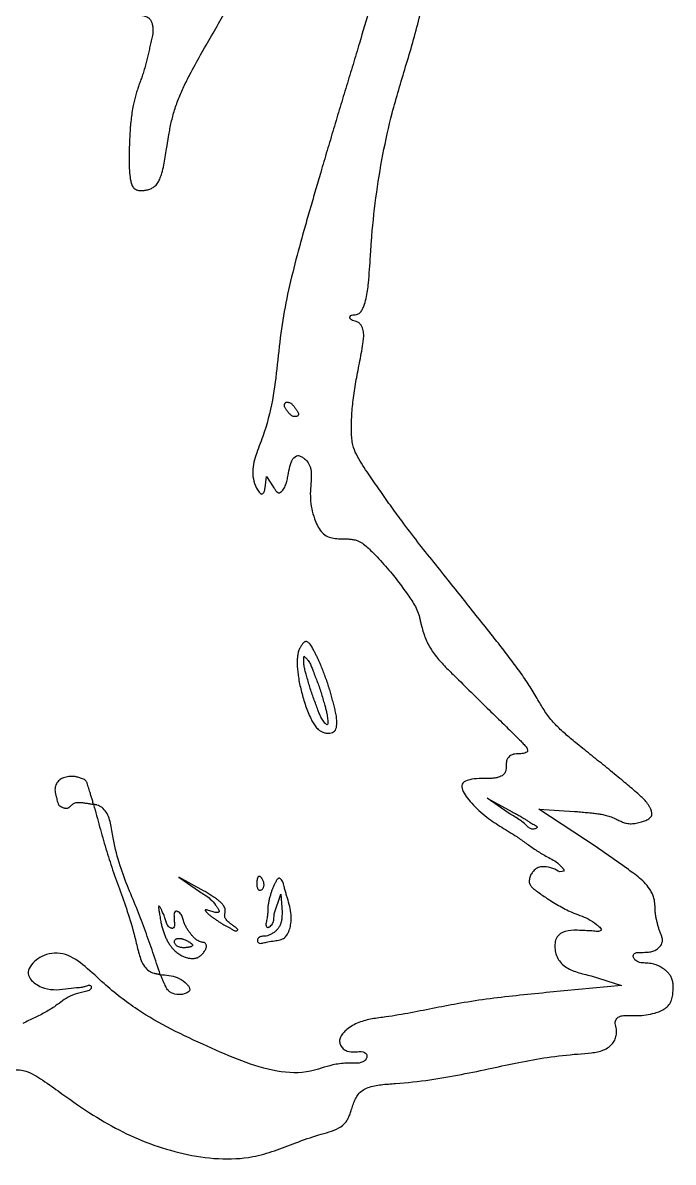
# Model space of a CAD drawing. Extents: x 10 to 124, y 24 to 139.
# Drawn here: x 102.04 to 124.21, y 65.67 to 104.52 of the extents above; entities that cross this region are included whole.
import ezdxf

# ---------------------------------------------------------------- set-up
doc = ezdxf.new("R2010")
doc.units = 0
doc.layers.add('Layer_1', color=7, linetype='CONTINUOUS')

msp = doc.modelspace()

# ---------------------------------------------------------------- linework, layer by layer
at = {"layer": 'Layer_1', "color": 7}
for p, q in [((111.03505, 91.58928), (111.03505, 91.589277)), ((110.295405, 88.668404), (110.341808, 89.05311)), ((110.341808, 89.05311), (110.599028, 88.668404)), ((111.713464, 83.428043), (111.713464, 83.428043)), ((111.626071, 82.919458), (111.626071, 82.919458)), ((103.645033, 78.824216), (103.645033, 78.824202)), ((103.357629, 77.781357), (103.357629, 77.781922)), ((104.448678, 77.870559), (104.448678, 77.870551)), ((117.871471, 78.082277), (118.721519, 77.615586)), ((118.621062, 77.552972), (117.871471, 78.082277)), ((121.614915, 76.393453), (119.631926, 77.702524)), ((119.631926, 77.702524), (120.840096, 77.630453)), ((107.361025, 75.386643), (108.056553, 74.892926)), ((108.220527, 74.914547), (107.361025, 75.386643)), ((110.101253, 75.416372), (110.101253, 75.416372)), ((110.773839, 75.357362), (110.773808, 75.357362)), ((110.607136, 74.135224), (110.834624, 74.809134)), ((110.834624, 74.809134), (110.875617, 74.192885)), ((106.671347, 74.407758), (106.671347, 74.407763)), ((107.39571, 73.299146), (107.39571, 73.299146)), ((110.375141, 73.380683), (110.376552, 73.380683)), ((106.724021, 72.067102), (106.724021, 72.067102)), ((121.414898, 72.020702), (122.449635, 71.687804)), ((122.449635, 71.687804), (120.008069, 71.461665))]:
    msp.add_line(p, q, dxfattribs=at)
for points, knots in [([(89.338026, 108.761331), (89.325561, 108.721112), (89.301369, 108.643051), (89.27985, 108.525388), (89.294165, 108.421522), (89.339892, 108.345008), (89.393496, 108.289578), (89.473763, 108.23461), (89.587217, 108.200089), (89.724023, 108.195944), (89.851814, 108.206253), (89.970612, 108.214913), (90.080497, 108.224642), (90.182139, 108.237761), (90.275095, 108.254599), (90.356039, 108.27973), (90.418996, 108.317158), (90.460176, 108.362014), (90.488918, 108.403664), (90.627682, 108.637036), (90.86054, 109.065597), (91.181678, 109.684529), (91.584499, 110.395291), (92.157728, 111.153905), (92.868762, 112.013301), (93.442725, 112.84145), (93.851376, 113.598512), (94.227017, 114.157604), (94.658198, 114.3673), (94.89077, 114.367755), (94.941631, 114.372727), (94.984342, 114.388448), (95.015199, 114.411517), (95.035447, 114.434481), (95.048377, 114.463507), (95.041965, 114.497307), (95.02179, 114.528604), (94.996418, 114.559384), (94.971005, 114.590148), (94.950724, 114.621401), (94.944209, 114.655148), (94.957045, 114.684083), (94.977082, 114.707012), (95.007513, 114.730186), (95.049447, 114.746902), (95.100179, 114.752443), (95.150863, 114.7517), (95.201468, 114.751121), (95.251952, 114.756836), (95.293561, 114.77441), (95.323259, 114.798758), (95.342481, 114.822851), (95.353798, 114.853816), (95.342997, 114.888598), (95.32074, 114.920093), (95.270425, 114.98328), (95.26455, 115.134578), (95.398831, 115.2829), (95.622189, 115.492463), (95.892744, 115.778028), (96.165943, 116.141695), (96.449581, 116.539056), (96.809365, 116.963154), (97.244412, 117.425298), (98.065462, 118.25974), (99.230698, 119.471245), (100.713923, 121.073633), (102.03263, 122.555542), (103.207725, 123.920917), (104.24035, 125.173098), (105.244757, 126.463491), (106.20738, 127.796537), (107.140607, 129.16025), (107.925154, 130.342132), (108.578445, 131.331226), (109.108647, 132.122805), (109.59603, 132.827993), (110.040828, 133.445858), (110.442877, 133.974903), (110.833363, 134.451816), (111.211905, 134.876434), (111.574686, 135.253815), (111.942411, 135.608664), (112.311655, 135.940877), (112.674873, 136.248766), (113.015239, 136.521447), (113.334662, 136.76408), (113.647618, 136.987412), (113.932401, 137.178513), (114.180625, 137.339142), (114.361599, 137.43473), (114.593474, 137.507369), (114.785393, 137.210917), (114.768742, 136.818976), (114.764912, 136.114475), (114.782518, 135.241036), (114.920959, 134.250499), (115.102673, 133.214224), (115.228738, 132.012531), (115.319901, 130.620357), (115.425438, 128.480967), (115.591676, 125.657219), (115.771943, 122.164155), (115.84032, 119.001233), (115.777058, 116.139597), (115.600969, 113.577861), (115.282267, 111.057602), (114.800685, 108.597257), (114.202522, 106.197772), (113.677678, 104.3713), (113.294008, 103.099587), (113.073449, 102.375851), (112.85152, 101.646029), (112.630759, 100.909365), (112.410632, 100.166272), (112.206309, 99.470798), (112.016845, 98.823024), (111.842579, 98.222098), (111.616171, 97.431019), (111.342552, 96.449528), (111.055348, 95.274069), (110.834665, 94.082487), (110.715527, 92.871667), (110.568665, 91.636457), (110.304646, 90.59553), (109.971842, 89.793105), (109.809892, 89.134618), (109.96971, 88.678456), (110.12125, 88.486449), (110.147142, 88.460751), (110.178867, 88.448782), (110.208002, 88.460533), (110.23131, 88.480519), (110.257328, 88.512573), (110.279205, 88.55731), (110.290792, 88.61297), (110.293868, 88.649941), (110.295405, 88.668413)], [0, 0, 0, 0, 0.126321, 0.245172, 0.356709, 0.431287, 0.508859, 0.586573, 0.720881, 0.857364, 0.995255, 1.105469, 1.214713, 1.326147, 1.412843, 1.497849, 1.57942, 1.628737, 1.67939, 1.731039, 2.443148, 3.14197, 3.82347, 4.890973, 5.987271, 7.172317, 7.90208, 8.573386, 9.16968, 9.220404, 9.270992, 9.322353, 9.35447, 9.385638, 9.413698, 9.446322, 9.48357, 9.524756, 9.565992, 9.603285, 9.635901, 9.663793, 9.694798, 9.72677, 9.777721, 9.827865, 9.878932, 9.929781, 9.979702, 10.030329, 10.062645, 10.094, 10.12224, 10.157457, 10.19739, 10.238421, 10.398398, 10.592142, 10.816564, 11.326153, 11.764748, 12.181294, 12.790237, 13.431135, 14.085279, 16.302078, 18.473667, 20.635299, 22.252807, 23.877667, 25.503968, 27.15754, 28.809618, 30.461077, 31.413225, 32.365724, 33.319249, 33.984746, 34.64952, 35.312384, 35.833308, 36.355678, 36.882445, 37.366, 37.845513, 38.310743, 38.674121, 39.04901, 39.463023, 39.70629, 39.928086, 40.096404, 40.358355, 40.786629, 41.29944, 42.45965, 43.40943, 44.294498, 45.616416, 47.03084, 48.480125, 52.042152, 55.516833, 58.972884, 61.53033, 64.101334, 66.672964, 69.145803, 71.617723, 74.089585, 74.846196, 75.602727, 76.359373, 77.134652, 77.909814, 78.684407, 79.309251, 79.934554, 80.561451, 81.777794, 82.99106, 84.190762, 85.409307, 86.639425, 87.922462, 88.607816, 89.254871, 89.910344, 89.951729, 89.988639, 90.019325, 90.046394, 90.077906, 90.111269, 90.169563, 90.225251, 90.280851, 90.280851, 90.280851, 90.280851]), ([(105.680756, 106.219759), (105.635871, 106.146268), (105.546455, 105.999861), (105.43312, 105.76708), (105.375427, 105.543223), (105.368865, 105.343147), (105.395095, 105.178882), (105.4662, 105.025036), (105.600805, 104.911259), (105.772054, 104.840683), (105.942634, 104.801701), (106.099181, 104.778386), (106.231251, 104.749026), (106.340057, 104.689514), (106.406218, 104.597681), (106.445309, 104.498765), (106.47411, 104.362485), (106.475815, 104.192594), (106.44123, 103.998034), (106.393042, 103.811531), (106.350174, 103.627233), (106.309646, 103.446115), (106.267106, 103.262164), (106.219498, 103.076052), (106.165819, 102.888187), (106.109403, 102.7123), (106.050757, 102.548501), (105.994534, 102.395204), (105.938365, 102.234644), (105.886669, 102.065425), (105.840158, 101.887731), (105.795715, 101.686325), (105.756349, 101.460798), (105.723902, 101.210976), (105.699789, 100.954062), (105.682565, 100.690889), (105.67067, 100.423334), (105.662152, 100.147116), (105.655185, 99.860477), (105.661505, 99.555723), (105.686191, 99.299797), (105.719044, 99.097593), (105.760437, 98.961823), (105.839137, 98.854379), (105.954829, 98.807566), (106.075914, 98.797479), (106.204073, 98.809209), (106.331232, 98.837577), (106.450223, 98.886478), (106.562802, 98.965016), (106.654651, 99.084065), (106.723649, 99.232774), (106.787251, 99.429464), (106.846209, 99.667713), (106.8963, 99.945413), (106.944873, 100.271984), (107.002853, 100.648833), (107.082727, 101.074266), (107.190328, 101.503223), (107.339504, 101.928653), (107.522761, 102.349769), (107.772429, 102.850598), (108.091216, 103.428062), (108.473739, 104.083701), (108.909511, 104.839548), (109.366311, 105.714281), (109.832027, 106.712314), (110.277428, 107.775774), (110.700175, 108.902888), (111.090757, 110.093105), (111.421305, 111.271563), (111.692777, 112.437184), (111.921513, 113.589969), (112.170808, 115.007964), (112.441108, 116.682865), (112.674292, 118.587884), (112.782158, 120.393694), (112.710473, 122.11749), (112.746065, 123.902108), (113.105856, 125.463986), (113.511615, 126.700627), (113.788204, 127.538168), (113.481718, 128.095366), (113.243538, 128.177212), (113.190118, 128.192043), (113.127181, 128.204001), (113.055309, 128.209584), (112.975433, 128.208303), (112.892489, 128.202709), (112.806263, 128.195945), (112.717028, 128.184057), (112.620855, 128.161445), (112.520999, 128.120857), (112.423242, 128.059225), (112.33035, 127.970231), (112.260141, 127.844793), (112.217207, 127.692655), (112.187827, 127.498855), (112.16692, 127.268672), (112.156313, 127.004243), (112.150768, 126.731727), (112.141448, 126.448967), (112.127544, 126.155447), (112.107704, 125.841948), (112.080181, 125.509382), (112.043817, 125.158201), (112.001141, 124.813429), (111.952739, 124.474905), (111.901126, 124.142277), (111.842847, 123.779773), (111.78017, 123.387106), (111.714401, 122.964105), (111.643467, 122.48646), (111.570566, 121.953689), (111.496616, 121.365725), (111.426233, 120.765061), (111.358271, 120.151899), (111.291192, 119.526464), (111.199159, 118.66314), (111.077855, 117.562308), (110.913209, 116.225159), (110.730527, 114.958126), (110.525977, 113.762932), (110.29736, 112.642511), (110.031695, 111.561591), (109.724571, 110.522335), (109.397309, 109.516015), (109.124388, 108.702038), (108.919355, 108.078172), (108.769446, 107.654906), (108.615958, 107.282476), (108.455761, 106.961325), (108.32708, 106.660707), (108.264781, 106.394695), (108.246218, 106.186001), (108.222702, 106.05241), (108.162018, 105.97011), (108.107983, 105.944763), (108.079834, 105.935095), (108.03623, 105.923857), (107.977485, 105.913776), (107.904097, 105.907855), (107.821798, 105.905795), (107.730045, 105.905821), (107.627484, 105.904928), (107.514156, 105.898811), (107.393049, 105.882845), (107.26506, 105.878037), (107.164318, 105.91402), (107.10812, 105.970554), (107.077212, 106.019155), (107.052258, 106.09103), (107.072029, 106.190818), (107.139491, 106.290654), (107.216003, 106.389161), (107.279211, 106.496023), (107.327744, 106.606268), (107.368459, 106.721899), (107.406756, 106.842931), (107.442725, 106.969791), (107.474116, 107.093595), (107.501374, 107.213626), (107.518521, 107.33127), (107.519697, 107.475912), (107.481742, 107.643476), (107.39453, 107.81553), (107.250807, 107.967471), (107.02992, 108.039432), (106.777852, 108.02721), (106.4709, 107.963206), (106.122379, 107.860824), (105.747556, 107.71002), (105.443648, 107.556582), (105.195444, 107.414127), (104.981578, 107.300365), (104.794718, 107.222752), (104.644607, 107.17606), (104.543722, 107.159103), (104.444519, 107.175512), (104.374183, 107.247817), (104.324541, 107.337621), (104.277282, 107.429991), (104.220833, 107.511291), (104.158146, 107.578757), (104.083398, 107.639644), (103.995632, 107.692504), (103.896261, 107.737233), (103.789439, 107.774221), (103.677019, 107.804756), (103.558626, 107.823932), (103.436491, 107.826283), (103.314856, 107.808294), (103.189711, 107.798545), (103.093244, 107.827496), (103.036554, 107.868305), (103.009186, 107.895613), (102.982694, 107.936683), (103.014557, 108.003717), (103.090123, 108.047061), (103.201972, 108.116337), (103.321426, 108.224283), (103.402654, 108.38606), (103.415468, 108.559968), (103.359236, 108.728693), (103.254763, 108.880311), (103.102723, 109.025383), (102.901683, 109.143965), (102.662294, 109.226872), (102.455511, 109.275523), (102.286576, 109.313165), (102.156118, 109.343549), (102.031561, 109.376164), (101.913518, 109.412292), (101.804385, 109.455944), (101.713078, 109.507714), (101.641217, 109.56517), (101.581699, 109.618133), (101.4898, 109.69669), (101.349079, 109.781019), (101.156371, 109.852362), (100.920563, 109.905894), (100.644686, 109.935404), (100.331748, 109.936462), (100.035548, 109.920661), (99.75585, 109.902662), (99.49509, 109.853717), (99.309847, 109.766613), (99.199767, 109.683501), (99.137181, 109.64488), (99.076154, 109.633125), (99.029023, 109.642751), (98.996664, 109.657101), (98.963335, 109.683771), (98.948961, 109.736092), (98.957652, 109.798026), (98.974256, 109.897879), (98.950806, 110.03731), (98.855953, 110.178782), (98.700644, 110.298237), (98.4679, 110.332974), (98.212015, 110.260131), (97.925987, 110.124252), (97.615378, 109.94896), (97.291304, 109.736764), (97.085706, 109.591232), (96.984368, 109.519501)], [0, 0, 0, 0, 0.258317, 0.514612, 0.774135, 0.944711, 1.11198, 1.269676, 1.441846, 1.626098, 1.821159, 1.965469, 2.101023, 2.226145, 2.32653, 2.43372, 2.543595, 2.742804, 2.938652, 3.134961, 3.320713, 3.506254, 3.691766, 3.887105, 4.082498, 4.277837, 4.441116, 4.604402, 4.767696, 4.951352, 5.135048, 5.318597, 5.569959, 5.82158, 6.074168, 6.343961, 6.612709, 6.877584, 7.17301, 7.472823, 7.79144, 7.943554, 8.086779, 8.215197, 8.326539, 8.449037, 8.577601, 8.711256, 8.838579, 8.961228, 9.118625, 9.28291, 9.451146, 9.73815, 10.01853, 10.297373, 10.728648, 11.162315, 11.595584, 12.053999, 12.513004, 12.972547, 13.732361, 14.491319, 15.249823, 16.349561, 17.450518, 18.552921, 19.807672, 21.060872, 22.309802, 23.478175, 24.650409, 25.835134, 27.79735, 29.739273, 31.591827, 33.215028, 34.914582, 36.932588, 37.974749, 38.85509, 39.497668, 39.552084, 39.607896, 39.663991, 39.743971, 39.823664, 39.903461, 39.993346, 40.083113, 40.173279, 40.289044, 40.404723, 40.518129, 40.671411, 40.829183, 40.990265, 41.258937, 41.522172, 41.784028, 42.076664, 42.370877, 42.665547, 43.018996, 43.371909, 43.724652, 44.061135, 44.397769, 44.734467, 45.162612, 45.59068, 46.018711, 46.611245, 47.203841, 47.796475, 48.42555, 49.054583, 49.68354, 51.0302, 52.377029, 53.725106, 54.870213, 56.014273, 57.154945, 58.208261, 59.264541, 60.329421, 60.783826, 61.234566, 61.676381, 61.990991, 62.311254, 62.655538, 62.803981, 62.940451, 63.059811, 63.088606, 63.118559, 63.149036, 63.223597, 63.297021, 63.369734, 63.470519, 63.572277, 63.677434, 63.810651, 63.938972, 64.059303, 64.116877, 64.175272, 64.231169, 64.341158, 64.463112, 64.591292, 64.715365, 64.834314, 64.952116, 65.082988, 65.215114, 65.34763, 65.466129, 65.58427, 65.70361, 65.898258, 66.093008, 66.277286, 66.510169, 66.762236, 67.027947, 67.449854, 67.850221, 68.238335, 68.470094, 68.708818, 68.964583, 69.07582, 69.179667, 69.270582, 69.363569, 69.469252, 69.579652, 69.67419, 69.765217, 69.85502, 69.962544, 70.071576, 70.181371, 70.301402, 70.420635, 70.540385, 70.665943, 70.789551, 70.914437, 70.95717, 70.997594, 71.031504, 71.095223, 71.186917, 71.294013, 71.489573, 71.661437, 71.823878, 71.999333, 72.183998, 72.371624, 72.625749, 72.877179, 73.129011, 73.262809, 73.396444, 73.530829, 73.649024, 73.766576, 73.882865, 73.962258, 74.042124, 74.121951, 74.324719, 74.529872, 74.736168, 75.048734, 75.36002, 75.674037, 75.938568, 76.200574, 76.466001, 76.541857, 76.614725, 76.685096, 76.721393, 76.757517, 76.790813, 76.845867, 76.909499, 76.978357, 77.149211, 77.316903, 77.479182, 77.723928, 77.987984, 78.267576, 78.673551, 79.056752, 79.429207, 79.429207, 79.429207, 79.429207]), ([(120.840096, 77.630453), (120.910193, 77.624356), (121.050498, 77.612153), (121.261151, 77.592783), (121.457495, 77.572763), (121.639201, 77.551816), (121.805015, 77.525329), (121.942757, 77.492268), (122.052228, 77.455848), (122.135973, 77.42323), (122.236167, 77.379538), (122.351559, 77.323912), (122.483983, 77.264709), (122.626713, 77.218526), (122.783874, 77.204754), (122.9532, 77.224875), (123.118104, 77.267174), (123.273703, 77.319173), (123.404046, 77.384331), (123.484288, 77.484919), (123.482738, 77.590361), (123.45587, 77.679883), (123.40057, 77.79723), (123.313005, 77.930799), (123.187313, 78.06874), (123.033195, 78.209761), (122.856338, 78.365168), (122.655961, 78.535349), (122.353884, 78.786411), (121.950288, 79.116208), (121.444149, 79.524555), (120.985123, 79.894613), (120.574903, 80.228512), (120.23045, 80.542702), (119.975568, 80.833958), (119.804382, 81.088174), (119.686371, 81.283781), (119.56608, 81.491327), (119.43695, 81.706418), (119.298116, 81.928167), (119.091799, 82.242892), (118.806771, 82.643407), (118.437788, 83.125013), (118.015966, 83.656351), (117.550219, 84.243956), (117.03964, 84.88735), (116.514984, 85.545684), (115.975233, 86.217911), (115.428735, 86.908771), (114.942579, 87.547132), (114.518518, 88.135174), (114.145359, 88.669513), (113.831768, 89.125873), (113.575134, 89.49961), (113.400185, 89.800683), (113.291848, 90.08481), (113.250581, 90.34033), (113.238969, 90.557461), (113.24092, 90.801852), (113.249326, 91.071589), (113.267665, 91.365845), (113.296832, 91.664788), (113.338624, 91.968541), (113.390329, 92.276737), (113.44927, 92.591259), (113.512595, 92.912928), (113.576027, 93.245188), (113.62413, 93.528826), (113.657568, 93.762029), (113.663127, 93.942741), (113.631931, 94.095564), (113.573505, 94.211294), (113.502577, 94.29269), (113.411901, 94.343101), (113.320135, 94.363138), (113.241049, 94.380396), (113.193984, 94.425616), (113.187774, 94.46533), (113.188531, 94.489426), (113.197199, 94.527234), (113.250305, 94.563238), (113.328118, 94.56626), (113.426804, 94.572206), (113.533041, 94.626879), (113.608093, 94.735559), (113.678104, 94.901471), (113.744616, 95.118994), (113.792726, 95.384955), (113.828088, 95.714697), (113.859586, 96.11277), (113.888993, 96.581637), (113.941526, 97.398875), (114.06123, 98.554988), (114.29711, 100.020222), (114.628308, 101.515514), (115.096766, 103.049671), (115.606805, 104.767503), (115.898405, 106.367605), (116.070096, 107.731372), (116.21523, 108.680105), (116.767155, 109.201682), (117.181824, 109.164311), (117.431337, 109.112934), (117.701813, 109.039979), (117.984443, 108.970775), (118.271984, 108.890913), (118.504402, 108.802806), (118.684008, 108.711043), (118.819219, 108.631949), (118.951739, 108.546962), (119.082074, 108.458543), (119.212193, 108.370361), (119.424943, 108.234487), (119.737988, 108.077928), (120.154927, 107.917973), (120.681485, 107.740139), (121.30549, 107.516473), (122.024781, 107.245678), (122.501912, 107.061689), (122.740208, 106.969798)], [0, 0, 0, 0, 0.211083, 0.422504, 0.634616, 0.80317, 0.971172, 1.138114, 1.227393, 1.3171, 1.407645, 1.555239, 1.701366, 1.842721, 2.00315, 2.170138, 2.35194, 2.513168, 2.661663, 2.786746, 2.871282, 2.966425, 3.066612, 3.259349, 3.443054, 3.624977, 3.885873, 4.149361, 4.413618, 5.064234, 5.712954, 6.364578, 6.833151, 7.299553, 7.762013, 7.989615, 8.218222, 8.447277, 8.709274, 8.970803, 9.232101, 9.838149, 10.444972, 11.052063, 11.873391, 12.69438, 13.516166, 14.398859, 15.280684, 16.15876, 16.805783, 17.455537, 18.113916, 18.467041, 18.815403, 19.156795, 19.371591, 19.589326, 19.808486, 20.104622, 20.398857, 20.692799, 21.005495, 21.318494, 21.630226, 21.965453, 22.302036, 22.644959, 22.828491, 23.008546, 23.185099, 23.289422, 23.394616, 23.504254, 23.593472, 23.675999, 23.745671, 23.76975, 23.794604, 23.818061, 23.883446, 23.964705, 24.051706, 24.178404, 24.30585, 24.439549, 24.718755, 24.985792, 25.249282, 25.713362, 26.183674, 26.658632, 28.170129, 29.668227, 31.109021, 32.760454, 34.478995, 36.482674, 37.625183, 38.613513, 39.335374, 39.570935, 39.832528, 40.103342, 40.409931, 40.705868, 40.998167, 41.153545, 41.310443, 41.467937, 41.625746, 41.782923, 41.939493, 42.382811, 42.829525, 43.278531, 44.050083, 44.818016, 45.584213, 45.584213, 45.584213, 45.584213]), ([(111.03505, 91.589277), (111.045851, 91.58813), (111.067349, 91.585847), (111.099227, 91.580605), (111.13378, 91.570631), (111.169082, 91.551851), (111.203587, 91.525289), (111.236562, 91.493461), (111.268427, 91.457307), (111.30019, 91.415664), (111.341606, 91.358546), (111.390502, 91.28808), (111.438335, 91.211558), (111.43539, 91.132723), (111.391148, 91.105817), (111.353285, 91.094323), (111.290065, 91.087779), (111.204633, 91.116135), (111.126253, 91.193014), (111.071619, 91.263621), (111.027576, 91.316815), (110.998733, 91.354603), (110.976218, 91.392142), (110.960778, 91.429363), (110.952697, 91.465426), (110.953517, 91.500443), (110.963091, 91.531725), (110.978598, 91.55761), (110.994316, 91.572492), (111.005117, 91.578632), (111.008586, 91.580558), (111.012159, 91.582316), (111.015798, 91.583922), (111.019509, 91.585334), (111.023297, 91.586564), (111.027165, 91.587593), (111.031087, 91.588502), (111.033717, 91.589066), (111.035033, 91.589348)], [0, 0, 0, 0, 0.032583, 0.064852, 0.096819, 0.140028, 0.183859, 0.227103, 0.277333, 0.328286, 0.384156, 0.489029, 0.585327, 0.655437, 0.690958, 0.732116, 0.774733, 0.879694, 0.988013, 1.099673, 1.14803, 1.195136, 1.242188, 1.278889, 1.315608, 1.352299, 1.382582, 1.412724, 1.442076, 1.44601, 1.44999, 1.453975, 1.457953, 1.461917, 1.465883, 1.469894, 1.473922, 1.477961, 1.477961, 1.477961, 1.477961]), ([(110.599028, 88.668404), (110.617644, 88.638367), (110.651927, 88.58305), (110.702858, 88.512638), (110.773724, 88.478805), (110.832837, 88.512381), (110.877776, 88.558851), (110.940743, 88.643441), (111.005954, 88.764125), (111.05087, 88.9292), (111.084705, 89.139012), (111.138353, 89.385792), (111.20648, 89.635267), (111.379465, 89.786375), (111.524515, 89.739738), (111.624036, 89.675771), (111.763873, 89.544188), (111.87521, 89.299429), (111.875378, 88.971266), (111.838046, 88.638594), (111.834256, 88.295102), (111.87921, 87.947531), (111.965945, 87.642842), (112.073882, 87.38139), (112.199431, 87.174907), (112.369476, 87.017523), (112.580605, 86.947436), (112.7978, 86.92723), (112.994032, 86.925059), (113.162997, 86.919457), (113.300704, 86.904845), (113.45564, 86.866766), (113.618704, 86.779045), (113.781435, 86.645724), (113.965331, 86.463764), (114.175979, 86.246578), (114.407771, 85.991966), (114.618176, 85.743061), (114.809599, 85.498593), (114.986269, 85.260295), (115.148325, 85.033153), (115.297448, 84.819945), (115.422574, 84.615339), (115.507997, 84.428827), (115.556489, 84.265857), (115.587994, 84.132945), (115.624898, 83.968163), (115.676743, 83.7744), (115.751547, 83.555594), (115.876494, 83.272282), (116.091707, 82.943677), (116.408667, 82.58798), (116.825852, 82.179792), (117.313235, 81.701446), (117.855549, 81.168937), (118.275421, 80.756992), (118.582932, 80.456728), (118.803195, 80.238321), (118.997562, 80.046485), (119.150047, 79.885428), (119.238206, 79.789336), (119.256782, 79.672614), (119.180082, 79.628308), (119.105672, 79.606986), (119.012721, 79.593039), (118.915352, 79.589691), (118.816415, 79.587106), (118.729622, 79.568979), (118.657856, 79.53234), (118.600622, 79.48729), (118.552963, 79.428252), (118.525728, 79.354114), (118.516155, 79.272046), (118.514762, 79.185529), (118.513021, 79.096868), (118.502162, 79.009205), (118.470362, 78.929005), (118.410321, 78.86848), (118.337327, 78.82495), (118.242377, 78.787306), (118.127127, 78.761835), (117.99108, 78.753915), (117.785071, 78.755463), (117.512146, 78.746318), (117.227161, 78.719184), (116.971062, 78.583377), (117.022205, 78.330714), (117.157013, 78.12962), (117.424202, 77.802182), (117.8209, 77.435735), (118.358649, 77.086896), (118.820113, 76.813835), (119.198072, 76.543917), (119.520406, 76.314187), (119.812211, 76.130324), (120.070808, 76.000683), (120.276728, 75.876637), (120.399506, 75.754498), (120.460912, 75.670117), (120.475494, 75.645655), (120.50562, 75.602821), (120.333167, 75.536835), (120.174584, 75.683789), (119.918682, 75.737477), (119.696078, 75.753832), (119.528475, 75.686438), (119.417636, 75.572153), (119.341498, 75.443913), (119.298231, 75.313158), (119.299665, 75.181461), (119.361926, 75.073511), (119.449266, 74.989885), (119.572804, 74.896625), (119.721139, 74.789147), (119.894318, 74.670823), (120.083835, 74.549219), (120.292876, 74.423495), (120.521593, 74.298992), (120.767134, 74.182962), (121.03443, 74.086238), (121.326228, 73.963638), (121.5345, 73.826639), (121.673013, 73.710051), (121.725287, 73.656548), (121.781406, 73.585023), (121.664687, 73.52251), (121.527765, 73.548512), (121.230116, 73.561114), (120.867632, 73.587006), (120.450496, 73.552671), (120.206948, 73.328634), (120.168326, 73.083156), (120.180959, 72.873319), (120.257673, 72.593743), (120.512842, 72.303917), (120.945559, 72.131168), (121.253869, 72.058603), (121.414898, 72.020702)], [0, 0, 0, 0, 0.105919, 0.195066, 0.261204, 0.315755, 0.383754, 0.457211, 0.630629, 0.791873, 0.967659, 1.268596, 1.54744, 1.748052, 1.85296, 1.976378, 2.105311, 2.423655, 2.746255, 3.078775, 3.429725, 3.773355, 4.126539, 4.376926, 4.620105, 4.847548, 5.054415, 5.274138, 5.500764, 5.643061, 5.781186, 5.915608, 6.119099, 6.329965, 6.545189, 6.89491, 7.237629, 7.577915, 7.872412, 8.168966, 8.467768, 8.709506, 8.949385, 9.186529, 9.322195, 9.458852, 9.596284, 9.828787, 10.060198, 10.289365, 10.756175, 11.230683, 11.716548, 12.506953, 13.279473, 13.996683, 14.271531, 14.568942, 14.926933, 15.091972, 15.231781, 15.323644, 15.38794, 15.471195, 15.561367, 15.667154, 15.763883, 15.858051, 15.930112, 16.003661, 16.07529, 16.154748, 16.236776, 16.322233, 16.414325, 16.502742, 16.586308, 16.667586, 16.75334, 16.839953, 16.97305, 17.105398, 17.247782, 17.592177, 17.91477, 18.139181, 18.325919, 18.587048, 18.883037, 19.584287, 20.199651, 20.801854, 21.192621, 21.592079, 21.989765, 22.22505, 22.460336, 22.707242, 22.739859, 22.770401, 22.79623, 22.877505, 23.135081, 23.439748, 23.634703, 23.798171, 23.961981, 24.103639, 24.243034, 24.371506, 24.484495, 24.606167, 24.732863, 24.948602, 25.155743, 25.361968, 25.624073, 25.887345, 26.143031, 26.437633, 26.74051, 27.088347, 27.186924, 27.273135, 27.331017, 27.407085, 27.568071, 27.7738, 28.284395, 28.675869, 28.988462, 29.184463, 29.401548, 29.618178, 30.043622, 30.498112, 30.995025, 30.995025, 30.995025, 30.995025]), ([(111.713464, 83.428043), (111.705032, 83.426507), (111.688352, 83.423468), (111.663987, 83.417364), (111.637156, 83.406478), (111.610796, 83.385579), (111.586461, 83.356184), (111.560978, 83.31929), (111.531767, 83.277952), (111.500659, 83.231585), (111.460677, 83.162717), (111.424357, 83.063524), (111.401057, 82.934495), (111.390129, 82.780517), (111.390402, 82.604513), (111.405371, 82.408209), (111.433254, 82.201224), (111.472428, 81.982821), (111.523911, 81.753613), (111.585547, 81.522964), (111.657163, 81.291204), (111.741237, 81.058423), (111.826968, 80.855379), (111.910117, 80.681697), (111.995261, 80.542354), (112.091738, 80.434256), (112.193714, 80.360068), (112.293318, 80.313848), (112.397574, 80.292009), (112.499011, 80.293689), (112.590072, 80.315468), (112.669601, 80.36428), (112.717005, 80.44599), (112.737322, 80.540562), (112.744616, 80.670178), (112.735423, 80.828578), (112.702527, 81.010642), (112.657982, 81.18981), (112.611921, 81.371625), (112.562843, 81.556367), (112.508547, 81.746505), (112.447331, 81.940752), (112.379406, 82.138962), (112.310305, 82.327591), (112.241283, 82.5071), (112.171327, 82.676656), (112.104549, 82.824112), (112.04194, 82.949878), (111.987215, 83.056561), (111.939352, 83.151075), (111.899426, 83.233394), (111.861672, 83.299469), (111.82136, 83.349459), (111.781481, 83.382796), (111.748076, 83.406067), (111.725038, 83.420693), (111.713464, 83.42804)], [0, 0, 0, 0, 0.02571, 0.050859, 0.075264, 0.111998, 0.150263, 0.189484, 0.246487, 0.302126, 0.356947, 0.485074, 0.616316, 0.749236, 0.947708, 1.143776, 1.339411, 1.574051, 1.80922, 2.04396, 2.290108, 2.536725, 2.786124, 2.951038, 3.114058, 3.274596, 3.381914, 3.490347, 3.60158, 3.698418, 3.792505, 3.879969, 3.969881, 4.066935, 4.168279, 4.35867, 4.541359, 4.722532, 4.91248, 5.104044, 5.295958, 5.505645, 5.714958, 5.924481, 6.108278, 6.291887, 6.474675, 6.593745, 6.713317, 6.834379, 6.911569, 6.987759, 7.062363, 7.10257, 7.14331, 7.184433, 7.184433, 7.184433, 7.184433]), ([(111.626071, 82.919458), (111.640092, 82.906801), (111.668053, 82.881559), (111.708635, 82.842518), (111.766077, 82.779682), (111.82792, 82.681897), (111.885315, 82.548613), (111.941083, 82.392555), (112.007776, 82.219824), (112.082793, 82.02893), (112.155002, 81.833535), (112.219545, 81.632608), (112.278366, 81.432692), (112.327745, 81.257427), (112.371985, 81.103838), (112.405291, 80.953926), (112.425265, 80.81819), (112.433215, 80.700298), (112.439284, 80.637221), (112.416347, 80.572584), (112.365711, 80.605988), (112.331464, 80.645771), (112.268281, 80.726351), (112.201942, 80.831958), (112.143112, 80.965067), (112.092503, 81.11247), (112.028798, 81.279868), (111.9549, 81.47145), (111.883143, 81.668314), (111.820634, 81.868187), (111.763692, 82.068985), (111.71247, 82.25208), (111.66342, 82.417061), (111.627273, 82.56617), (111.612492, 82.69008), (111.614425, 82.785494), (111.619318, 82.852462), (111.623814, 82.897099), (111.626066, 82.919458)], [0, 0, 0, 0, 0.056663, 0.113008, 0.168888, 0.311744, 0.457139, 0.603694, 0.808868, 1.012578, 1.219026, 1.433665, 1.645537, 1.844198, 1.979863, 2.125197, 2.303558, 2.394788, 2.471169, 2.512211, 2.54952, 2.61199, 2.68499, 2.849536, 2.988158, 3.119608, 3.317267, 3.525328, 3.735693, 3.945711, 4.153407, 4.361837, 4.516081, 4.66972, 4.821778, 4.888594, 4.955761, 5.023178, 5.023178, 5.023178, 5.023178]), ([(103.645033, 78.824202), (103.615264, 78.819827), (103.555994, 78.811115), (103.468273, 78.792604), (103.386479, 78.763926), (103.313634, 78.722338), (103.251113, 78.670425), (103.198892, 78.606816), (103.161063, 78.532926), (103.138003, 78.45318), (103.129153, 78.365596), (103.139999, 78.272581), (103.165046, 78.175222), (103.191854, 78.077014), (103.211018, 77.977972), (103.237553, 77.885292), (103.279922, 77.826332), (103.317481, 77.801921), (103.337207, 77.791291), (103.350787, 77.784686), (103.357629, 77.781357)], [0, 0, 0, 0, 0.090261, 0.179708, 0.268612, 0.349072, 0.430046, 0.511123, 0.594236, 0.677265, 0.758846, 0.856651, 0.956294, 1.060375, 1.1619, 1.25891, 1.348533, 1.370437, 1.392912, 1.415736, 1.415736, 1.415736, 1.415736]), ([(104.448678, 77.870565), (104.435611, 77.916202), (104.40953, 78.007292), (104.369746, 78.143243), (104.332723, 78.264446), (104.298271, 78.371284), (104.267767, 78.465427), (104.243598, 78.542591), (104.225845, 78.602177), (104.210919, 78.641515), (104.185726, 78.684359), (104.138205, 78.720629), (104.07434, 78.746001), (104.008366, 78.764999), (103.944809, 78.784761), (103.883869, 78.802372), (103.823888, 78.815348), (103.764067, 78.821642), (103.704779, 78.823891), (103.665004, 78.824112), (103.645033, 78.824222)], [0, 0, 0, 0, 0.142413, 0.28425, 0.424952, 0.522589, 0.621015, 0.72183, 0.765183, 0.807496, 0.847903, 0.912625, 0.981887, 1.053464, 1.11854, 1.181569, 1.243732, 1.302345, 1.361758, 1.42167, 1.42167, 1.42167, 1.42167]), ([(103.357629, 77.78182), (103.371324, 77.775478), (103.398658, 77.76282), (103.440966, 77.7466), (103.483938, 77.736659), (103.526652, 77.734859), (103.567132, 77.740707), (103.604341, 77.755352), (103.634795, 77.7797), (103.66084, 77.807887), (103.689668, 77.839957), (103.725775, 77.870902), (103.769335, 77.898191), (103.826735, 77.922966), (103.900162, 77.936891), (103.986696, 77.936832), (104.08694, 77.92679), (104.199922, 77.911845), (104.324879, 77.891957), (104.407506, 77.877662), (104.448678, 77.87054)], [0, 0, 0, 0, 0.045273, 0.090362, 0.135717, 0.176926, 0.217903, 0.257666, 0.295228, 0.333735, 0.372813, 0.424517, 0.475785, 0.526479, 0.611262, 0.69769, 0.785356, 0.913352, 1.039563, 1.164914, 1.164914, 1.164914, 1.164914]), ([(104.448678, 77.870551), (104.517011, 77.615852), (104.652706, 77.110073), (104.863997, 76.36308), (105.095858, 75.622765), (105.366757, 74.884507), (105.647131, 74.100716), (105.848655, 73.387354), (105.984853, 72.780829), (106.134766, 72.341745), (106.388809, 72.136602), (106.535845, 72.106967), (106.560533, 72.102425), (106.584824, 72.097932), (106.608479, 72.092918), (106.631517, 72.08768), (106.654549, 72.082367), (106.677653, 72.077201), (106.700827, 72.072128), (106.716289, 72.06878), (106.724021, 72.067105)], [0, 0, 0, 0, 0.791112, 1.570982, 2.328826, 3.117689, 3.929767, 4.826208, 5.336942, 5.79941, 6.199084, 6.22398, 6.249156, 6.274401, 6.298082, 6.32169, 6.34528, 6.36899, 6.392715, 6.416449, 6.416449, 6.416449, 6.416449]), ([(106.724021, 72.067102), (106.640664, 72.316531), (106.475103, 72.811937), (106.220603, 73.543473), (105.945778, 74.273539), (105.632628, 75.005814), (105.328889, 75.800561), (105.145351, 76.534562), (105.046249, 77.156169), (104.931242, 77.605601), (104.68815, 77.819856), (104.551146, 77.851148), (104.537734, 77.853956), (104.524601, 77.856486), (104.511789, 77.85876), (104.499352, 77.860993), (104.486811, 77.863256), (104.474158, 77.865558), (104.461419, 77.86805), (104.452925, 77.869715), (104.448678, 77.870548)], [0, 0, 0, 0, 0.788959, 1.567, 2.32358, 3.128519, 3.956195, 4.874097, 5.38856, 5.850848, 6.244972, 6.258604, 6.272326, 6.286081, 6.298726, 6.311363, 6.323988, 6.336957, 6.349944, 6.362927, 6.362927, 6.362927, 6.362927]), ([(118.721519, 77.615586), (118.771784, 77.588593), (118.870782, 77.535431), (119.014254, 77.455462), (119.136813, 77.381667), (119.240952, 77.310934), (119.341179, 77.244769), (119.433564, 77.193287), (119.510021, 77.152142), (119.554835, 77.128473), (119.579503, 77.087138), (119.551595, 77.059537), (119.520437, 77.042824), (119.458137, 77.020364), (119.361605, 77.026014), (119.264138, 77.095903), (119.153478, 77.205684), (119.002844, 77.326912), (118.812988, 77.446965), (118.684596, 77.51788), (118.621062, 77.552972)], [0, 0, 0, 0, 0.171158, 0.337101, 0.492758, 0.600077, 0.714819, 0.852648, 0.91805, 0.973501, 1.008751, 1.037172, 1.075918, 1.118322, 1.233442, 1.347888, 1.46945, 1.702878, 1.925127, 2.142839, 2.142839, 2.142839, 2.142839]), ([(98.302287, 65.666156), (98.330059, 65.704023), (98.385599, 65.779751), (98.470035, 65.892508), (98.558276, 66.005585), (98.65159, 66.117885), (98.750142, 66.22904), (98.847721, 66.332094), (98.943764, 66.427369), (99.037084, 66.516029), (99.217018, 66.682234), (99.485938, 66.923142), (99.846926, 67.233177), (100.188448, 67.515851), (100.509517, 67.773834), (100.802538, 68.024638), (101.03955, 68.259584), (101.220638, 68.470464), (101.365037, 68.625226), (101.610669, 68.827995), (102.119279, 68.830768), (102.669571, 68.506957), (103.394585, 67.983705), (104.265071, 67.365483), (105.302817, 66.747519), (106.372232, 66.275341), (107.506805, 65.932884), (108.68943, 65.750111), (109.751237, 65.794553), (110.62488, 66.050738), (111.358742, 66.337964), (111.978529, 66.56012), (112.475647, 66.693612), (112.804872, 66.814156), (113.031668, 66.98853), (113.137844, 67.173344), (113.19627, 67.319958), (113.248986, 67.483109), (113.304193, 67.655164), (113.37247, 67.826548), (113.502959, 68.050235), (113.814687, 68.243852), (114.264753, 68.319716), (114.973631, 68.362551), (115.890594, 68.461674), (116.982026, 68.652021), (117.990248, 68.866547), (118.961466, 69.0766), (119.938764, 69.25328), (120.765572, 69.346553), (121.410513, 69.385296), (121.833993, 69.461113), (122.119881, 69.656611), (122.237383, 69.870243), (122.282656, 70.033612), (122.281347, 70.182315), (122.250257, 70.299703), (122.227782, 70.390391), (122.230127, 70.475051), (122.264736, 70.540846), (122.309544, 70.589905), (122.375098, 70.636824), (122.464974, 70.667099), (122.57207, 70.674072), (122.745327, 70.666724), (122.983321, 70.662421), (123.286668, 70.683506), (123.548599, 70.737812), (123.766527, 70.813063), (123.934512, 70.901471), (124.072966, 71.026209), (124.156051, 71.190898), (124.196407, 71.371747), (124.209337, 71.546187), (124.209737, 71.706832), (124.192238, 71.849494), (124.148884, 71.977928), (124.078336, 72.085327), (123.994116, 72.174625), (123.885325, 72.26338), (123.751676, 72.347142), (123.58702, 72.413659), (123.401732, 72.450242), (123.207696, 72.457487), (123.013606, 72.477654), (122.894845, 72.566064), (122.858931, 72.641617), (122.848345, 72.67487), (122.836997, 72.736924), (122.934931, 72.826542), (123.099734, 72.819803), (123.277469, 72.824457), (123.444206, 72.838956), (123.584706, 72.883779), (123.686193, 72.951778), (123.760007, 73.023805), (123.810476, 73.091803), (123.847945, 73.178624), (123.845162, 73.285876), (123.80888, 73.398231), (123.762437, 73.509548), (123.72294, 73.622752), (123.690144, 73.735597), (123.660716, 73.851866), (123.632344, 73.972371), (123.608372, 74.098057), (123.593703, 74.220269), (123.590299, 74.33788), (123.588444, 74.449951), (123.578522, 74.576241), (123.544936, 74.714338), (123.484403, 74.859086), (123.383562, 75.031168), (123.226609, 75.216773), (123.011209, 75.403667), (122.729834, 75.611423), (122.394116, 75.852143), (122.004616, 76.124468), (121.744664, 76.3039), (121.614923, 76.393453)], [0, 0, 0, 0, 0.140879, 0.281735, 0.422588, 0.57113, 0.719685, 0.868172, 0.996809, 1.125493, 1.254315, 1.73165, 2.208529, 2.681787, 3.061562, 3.444165, 3.838414, 4.061366, 4.27725, 4.47513, 5.000009, 5.649722, 6.37599, 7.685459, 8.850463, 9.993084, 11.183682, 12.395842, 13.570316, 14.334461, 15.115788, 15.935912, 16.306997, 16.659747, 16.984685, 17.135708, 17.294027, 17.457738, 17.649993, 17.835922, 18.010957, 18.418534, 18.87785, 19.373133, 20.549545, 21.641914, 22.695488, 23.641805, 24.622841, 25.673992, 26.134369, 26.562939, 26.953329, 27.117142, 27.28608, 27.45723, 27.555351, 27.649749, 27.737725, 27.801322, 27.868337, 27.935725, 28.041163, 28.147587, 28.256158, 28.561444, 28.861258, 29.166516, 29.360905, 29.551361, 29.73299, 29.909692, 30.094886, 30.285991, 30.433517, 30.576336, 30.71545, 30.83581, 30.958859, 31.082392, 31.256239, 31.429977, 31.612213, 31.819186, 32.013803, 32.190464, 32.22723, 32.263256, 32.295776, 32.410348, 32.584643, 32.784742, 32.94552, 33.084752, 33.222142, 33.30768, 33.393298, 33.474981, 33.586426, 33.705419, 33.828255, 33.948263, 34.064853, 34.180694, 34.308042, 34.436205, 34.564389, 34.676779, 34.788982, 34.900724, 35.056112, 35.212942, 35.36988, 35.65287, 35.937251, 36.223801, 36.701935, 37.176591, 37.649534, 37.649534, 37.649534, 37.649534]), ([(110.101253, 75.416372), (110.096183, 75.414614), (110.086206, 75.411154), (110.071952, 75.404971), (110.056581, 75.394976), (110.043732, 75.377), (110.035181, 75.352917), (110.028486, 75.32265), (110.021959, 75.28782), (110.016407, 75.248896), (110.01212, 75.204845), (110.009912, 75.154752), (110.01333, 75.097632), (110.023566, 75.046805), (110.037976, 75.003813), (110.055704, 74.971057), (110.082189, 74.94795), (110.114446, 74.941468), (110.14581, 74.94511), (110.178707, 74.95745), (110.208898, 74.980753), (110.232474, 75.013668), (110.24904, 75.052095), (110.258845, 75.09438), (110.261316, 75.139171), (110.256785, 75.186057), (110.24501, 75.234135), (110.225824, 75.282173), (110.205855, 75.318125), (110.188868, 75.343413), (110.176917, 75.359512), (110.165269, 75.373766), (110.154179, 75.386279), (110.143386, 75.39657), (110.13242, 75.404404), (110.121558, 75.409562), (110.111498, 75.413198), (110.104658, 75.415326), (110.101222, 75.416394)], [0, 0, 0, 0, 0.016094, 0.031674, 0.046547, 0.070533, 0.096199, 0.122883, 0.163467, 0.202498, 0.240789, 0.296217, 0.352758, 0.412026, 0.451184, 0.488487, 0.522801, 0.552495, 0.584277, 0.616608, 0.656776, 0.696674, 0.736812, 0.781618, 0.826185, 0.870799, 0.922472, 0.974133, 1.025544, 1.045503, 1.0655, 1.085668, 1.100713, 1.115635, 1.13033, 1.140908, 1.151604, 1.162399, 1.162399, 1.162399, 1.162399]), ([(110.376524, 73.380683), (110.324454, 73.378061), (110.229441, 73.373277), (110.095289, 73.352908), (110.03576, 73.276395), (110.032601, 73.228878), (110.033296, 73.21076), (110.039225, 73.168628), (110.119127, 73.11542), (110.243454, 73.147989), (110.410413, 73.186122), (110.603208, 73.216347), (110.800505, 73.238376), (110.966326, 73.310331), (111.071155, 73.451861), (111.13921, 73.617661), (111.188731, 73.838197), (111.193687, 74.101347), (111.140487, 74.390539), (111.073089, 74.619416), (111.01855, 74.799333), (110.979867, 74.933823), (110.94991, 75.052491), (110.928151, 75.153572), (110.903605, 75.231722), (110.868624, 75.28777), (110.831625, 75.319687), (110.803391, 75.339153), (110.783701, 75.351256), (110.773772, 75.357359)], [0, 0, 0, 0, 0.15754, 0.287469, 0.392768, 0.411136, 0.429679, 0.447272, 0.537017, 0.665899, 0.820426, 1.055485, 1.248852, 1.416583, 1.578808, 1.762005, 1.952861, 2.25361, 2.544189, 2.831692, 2.96918, 3.10822, 3.251481, 3.336245, 3.41838, 3.496511, 3.529993, 3.56436, 3.599323, 3.599323, 3.599323, 3.599323]), ([(110.773808, 75.357362), (110.767581, 75.353651), (110.755185, 75.346262), (110.737204, 75.334417), (110.716913, 75.318212), (110.696873, 75.294833), (110.678036, 75.26472), (110.658776, 75.228606), (110.637046, 75.188114), (110.61348, 75.143192), (110.581845, 75.079363), (110.545802, 74.994348), (110.508073, 74.886668), (110.473169, 74.770716), (110.439822, 74.648115), (110.411558, 74.521461), (110.393357, 74.401956), (110.388658, 74.287321), (110.385732, 74.168012), (110.367989, 74.027937), (110.347851, 73.8778), (110.304426, 73.75118), (110.367091, 73.661914), (110.407369, 73.67552), (110.428297, 73.68393), (110.487449, 73.715772), (110.566347, 73.805065), (110.600306, 73.966627), (110.604777, 74.077364), (110.607114, 74.135227)], [0, 0, 0, 0, 0.021746, 0.043292, 0.064559, 0.099443, 0.134992, 0.17097, 0.222212, 0.272861, 0.323146, 0.435896, 0.549593, 0.665287, 0.799112, 0.930667, 1.054477, 1.161075, 1.274614, 1.412345, 1.584104, 1.729583, 1.806383, 1.826967, 1.850459, 1.875009, 2.027595, 2.186618, 2.36065, 2.36065, 2.36065, 2.36065]), ([(108.056553, 74.892926), (108.119794, 74.856795), (108.250596, 74.782066), (108.444423, 74.636309), (108.580625, 74.48367), (108.672237, 74.349479), (108.712365, 74.277991), (108.742349, 74.188213), (108.628896, 74.168898), (108.520894, 74.211507), (108.404673, 74.243536), (108.31725, 74.265714), (108.283065, 74.274846), (108.2442, 74.270526), (108.262591, 74.232581), (108.287828, 74.205581), (108.339904, 74.150743), (108.406561, 74.090652), (108.489761, 74.028561), (108.577037, 73.970886), (108.67142, 73.904474), (108.776709, 73.832313), (108.878997, 73.768687), (108.977768, 73.718204), (109.070257, 73.671467), (109.148681, 73.624173), (109.211137, 73.578767), (109.265521, 73.549422), (109.313798, 73.5511), (109.341343, 73.565008), (109.354316, 73.574592), (109.367389, 73.590119), (109.359277, 73.61912), (109.331816, 73.641304), (109.291741, 73.670627), (109.244602, 73.703373), (109.194049, 73.739569), (109.144781, 73.775793), (109.093478, 73.81514), (109.040512, 73.860842), (108.993235, 73.910102), (108.954219, 73.961852), (108.92648, 74.014869), (108.914386, 74.06944), (108.920852, 74.120749), (108.932374, 74.167781), (108.942554, 74.220312), (108.939029, 74.278737), (108.921342, 74.338988), (108.885383, 74.412968), (108.823345, 74.494338), (108.732832, 74.575105), (108.622558, 74.654821), (108.497889, 74.739156), (108.359451, 74.827903), (108.266764, 74.885701), (108.220516, 74.914541)], [0, 0, 0, 0, 0.218508, 0.45194, 0.722665, 0.833147, 0.928924, 0.99004, 1.058754, 1.192731, 1.362609, 1.415653, 1.457444, 1.479614, 1.504538, 1.550444, 1.605, 1.724522, 1.822636, 1.915232, 2.038555, 2.168747, 2.298207, 2.399543, 2.501356, 2.609186, 2.673438, 2.733707, 2.791205, 2.808777, 2.825586, 2.839909, 2.866325, 2.903073, 2.945442, 3.015391, 3.075209, 3.131974, 3.198841, 3.269132, 3.34165, 3.403253, 3.462998, 3.520057, 3.56758, 3.61661, 3.665648, 3.727413, 3.78999, 3.852952, 3.973314, 4.09399, 4.215731, 4.381327, 4.545509, 4.70902, 4.70902, 4.70902, 4.70902]), ([(106.671347, 74.407763), (106.670696, 74.399705), (106.669395, 74.383606), (106.667956, 74.359451), (106.667175, 74.323725), (106.670635, 74.276359), (106.679951, 74.217954), (106.693402, 74.147846), (106.707007, 74.065519), (106.721744, 73.971299), (106.740496, 73.862191), (106.76786, 73.738897), (106.806229, 73.602249), (106.851168, 73.469957), (106.901902, 73.34232), (106.959847, 73.220508), (107.022473, 73.112813), (107.088352, 73.0195), (107.155028, 72.939688), (107.241732, 72.852549), (107.353443, 72.764191), (107.495117, 72.684797), (107.634523, 72.636121), (107.764016, 72.612699), (107.878339, 72.611249), (107.991049, 72.636432), (108.092065, 72.697185), (108.177555, 72.782635), (108.234576, 72.863637), (108.27208, 72.929368), (108.291267, 72.977902), (108.297636, 73.025529), (108.291941, 73.068597), (108.279147, 73.104653), (108.256005, 73.136678), (108.219357, 73.155858), (108.177135, 73.165163), (108.124739, 73.173602), (108.065634, 73.191002), (108.003218, 73.220478), (107.936774, 73.263874), (107.868767, 73.324288), (107.800862, 73.401322), (107.734206, 73.488472), (107.665911, 73.582391), (107.60119, 73.686391), (107.545731, 73.805812), (107.509421, 73.940464), (107.461861, 74.081579), (107.38732, 74.170176), (107.323081, 74.209374), (107.290472, 74.223312), (107.244199, 74.235528), (107.186616, 74.174824), (107.192205, 74.068772), (107.197614, 73.94045), (107.205719, 73.810994), (107.216079, 73.698507), (107.15724, 73.635643), (107.112117, 73.64319), (107.082798, 73.652125), (107.021807, 73.680932), (106.949369, 73.763929), (106.910114, 73.900539), (106.881742, 74.019929), (106.84077, 74.113173), (106.803959, 74.184004), (106.773861, 74.246308), (106.753023, 74.300924), (106.733748, 74.343873), (106.712765, 74.373527), (106.694277, 74.390206), (106.682995, 74.399143), (106.675246, 74.404878), (106.671358, 74.407755)], [0, 0, 0, 0, 0.024253, 0.048453, 0.072584, 0.131416, 0.190577, 0.249953, 0.345572, 0.44088, 0.536057, 0.677654, 0.819534, 0.961649, 1.09662, 1.231371, 1.365964, 1.469806, 1.573702, 1.677578, 1.838149, 1.999295, 2.162584, 2.278654, 2.392803, 2.503554, 2.620396, 2.741064, 2.86389, 2.916458, 2.967889, 3.019527, 3.058611, 3.097188, 3.133457, 3.174185, 3.217781, 3.263018, 3.33336, 3.401736, 3.469382, 3.570796, 3.673517, 3.777042, 3.899882, 4.021777, 4.144081, 4.293061, 4.440023, 4.58798, 4.627259, 4.664368, 4.69564, 4.762998, 4.869639, 5.006459, 5.150281, 5.262008, 5.334368, 5.362221, 5.394017, 5.426992, 5.563311, 5.705537, 5.850709, 5.930931, 6.010156, 6.090334, 6.138244, 6.185478, 6.231414, 6.245661, 6.260072, 6.274581, 6.274581, 6.274581, 6.274581]), ([(110.875617, 74.192885), (110.875068, 74.1521), (110.873975, 74.070864), (110.864856, 73.949531), (110.840963, 73.834715), (110.798481, 73.730069), (110.742013, 73.637603), (110.669221, 73.554578), (110.579691, 73.486519), (110.47946, 73.430368), (110.41005, 73.397309), (110.375141, 73.380683)], [0, 0, 0, 0, 0.122359, 0.243714, 0.364558, 0.472506, 0.58089, 0.688205, 0.80175, 0.916385, 1.032374, 1.032374, 1.032374, 1.032374]), ([(107.39571, 73.299146), (107.399962, 73.298578), (107.408467, 73.297441), (107.421201, 73.29555), (107.434192, 73.293256), (107.447424, 73.290496), (107.460833, 73.287077), (107.47442, 73.283174), (107.488185, 73.278836), (107.502133, 73.274053), (107.529462, 73.264058), (107.569679, 73.247689), (107.621534, 73.223639), (107.667685, 73.199904), (107.708817, 73.176939), (107.746152, 73.152876), (107.777877, 73.128784), (107.803645, 73.106528), (107.820501, 73.088155), (107.827922, 73.065992), (107.817415, 73.047461), (107.801858, 73.033942), (107.777857, 73.018763), (107.746624, 73.005258), (107.708869, 72.996539), (107.666976, 72.99117), (107.620301, 72.985429), (107.568408, 72.980836), (107.51577, 72.97942), (107.462948, 72.982698), (107.410604, 72.99173), (107.362377, 73.006248), (107.318864, 73.025581), (107.280832, 73.049665), (107.249432, 73.078868), (107.225745, 73.111749), (107.210264, 73.146567), (107.205103, 73.180172), (107.208572, 73.209413), (107.216699, 73.233287), (107.23023, 73.254949), (107.249435, 73.27233), (107.272331, 73.285153), (107.299327, 73.294534), (107.329761, 73.299488), (107.362744, 73.300391), (107.384698, 73.299551), (107.395704, 73.299129)], [0, 0, 0, 0, 0.01287, 0.025742, 0.038618, 0.052441, 0.066282, 0.080121, 0.094844, 0.109577, 0.124353, 0.182137, 0.23977, 0.295782, 0.337793, 0.381057, 0.428901, 0.457237, 0.482993, 0.503772, 0.521515, 0.542794, 0.565698, 0.606361, 0.644223, 0.681542, 0.733043, 0.785306, 0.837772, 0.89087, 0.943809, 0.996773, 1.041545, 1.086274, 1.131216, 1.169299, 1.207131, 1.244545, 1.269682, 1.294815, 1.319634, 1.345457, 1.371623, 1.397877, 1.430814, 1.463677, 1.496719, 1.496719, 1.496719, 1.496719]), ([(120.008069, 71.461665), (119.666815, 71.428471), (118.98503, 71.362152), (117.965599, 71.245913), (117.006903, 71.104082), (116.110592, 70.928609), (115.266657, 70.757795), (114.543741, 70.633828), (113.946026, 70.561155), (113.48347, 70.451086), (113.153572, 70.263016), (112.957773, 70.075776), (112.863182, 69.943501), (112.8238, 69.792083), (112.864248, 69.646876), (112.956184, 69.526849), (113.130523, 69.427362), (113.373196, 69.416707), (113.60251, 69.465789), (113.76671, 69.364151), (113.767846, 69.289083), (113.766109, 69.263276), (113.753022, 69.177878), (113.614629, 69.046089), (113.353857, 69.042475), (113.015112, 69.047423), (112.623062, 68.998852), (112.221654, 68.875343), (111.606206, 68.683001), (110.65428, 68.727425), (109.487307, 69.100938), (108.298653, 69.628653), (107.094045, 70.183422), (105.892936, 70.867063), (104.935376, 71.622145), (104.195323, 72.330892), (103.542099, 72.818775), (102.869318, 72.812103), (102.487414, 72.567201), (102.277897, 72.364239), (102.186711, 72.105488), (102.296612, 71.892058), (102.464456, 71.745508), (102.725483, 71.601229), (103.081867, 71.533305), (103.48443, 71.568526), (103.775806, 71.614501), (103.969096, 71.627155), (104.072485, 71.639777), (104.166635, 71.664988), (104.246309, 71.693256), (104.307544, 71.712367), (104.352312, 71.693965), (104.362979, 71.672576), (104.366699, 71.662655), (104.379312, 71.619067), (104.325645, 71.515901), (104.166636, 71.486396), (103.936856, 71.436965), (103.660143, 71.346724), (103.389755, 71.173683), (103.127234, 70.970104), (102.80726, 70.776876), (102.43021, 70.585136), (102.168667, 70.463134), (102.035994, 70.401246)], [0, 0, 0, 0, 1.028585, 2.05499, 3.077888, 3.934897, 4.794524, 5.661301, 6.133946, 6.601267, 7.07937, 7.249464, 7.411827, 7.562266, 7.700695, 7.848645, 8.005481, 8.28753, 8.548919, 8.718635, 8.74372, 8.770191, 8.796552, 9.001586, 9.261062, 9.558704, 10.025257, 10.43468, 10.818568, 11.954216, 13.206426, 14.488287, 15.852492, 17.184587, 18.6261, 19.488193, 20.278062, 21.004238, 21.320289, 21.622593, 21.874919, 22.07196, 22.299523, 22.539766, 22.958797, 23.363204, 23.747925, 23.843353, 23.944185, 24.059976, 24.134286, 24.199088, 24.249005, 24.259282, 24.270073, 24.280844, 24.39476, 24.553749, 24.744341, 25.10953, 25.414199, 25.702981, 26.106117, 26.532692, 26.97185, 26.97185, 26.97185, 26.97185]), ([(106.724021, 72.067102), (106.740342, 72.030249), (106.773072, 71.956343), (106.822691, 71.845118), (106.867955, 71.745077), (106.908649, 71.656675), (106.948534, 71.58288), (106.989189, 71.526567), (107.027803, 71.487353), (107.060676, 71.461163), (107.15889, 71.402754), (107.353125, 71.378627), (107.573847, 71.389853), (107.751323, 71.514817), (107.707885, 71.640724), (107.647799, 71.720202), (107.521291, 71.846723), (107.312234, 71.97578), (107.01697, 72.045389), (106.821714, 72.059861), (106.724021, 72.067102)], [0, 0, 0, 0, 0.120917, 0.242488, 0.365367, 0.450344, 0.5344, 0.616724, 0.657607, 0.69917, 0.742479, 0.999145, 1.25782, 1.432161, 1.515565, 1.620527, 1.735292, 2.048964, 2.342435, 2.636298, 2.636298, 2.636298, 2.636298])]:
    msp.add_open_spline(points, degree=3, knots=knots, dxfattribs=at)

doc.saveas('drawing.dxf')
